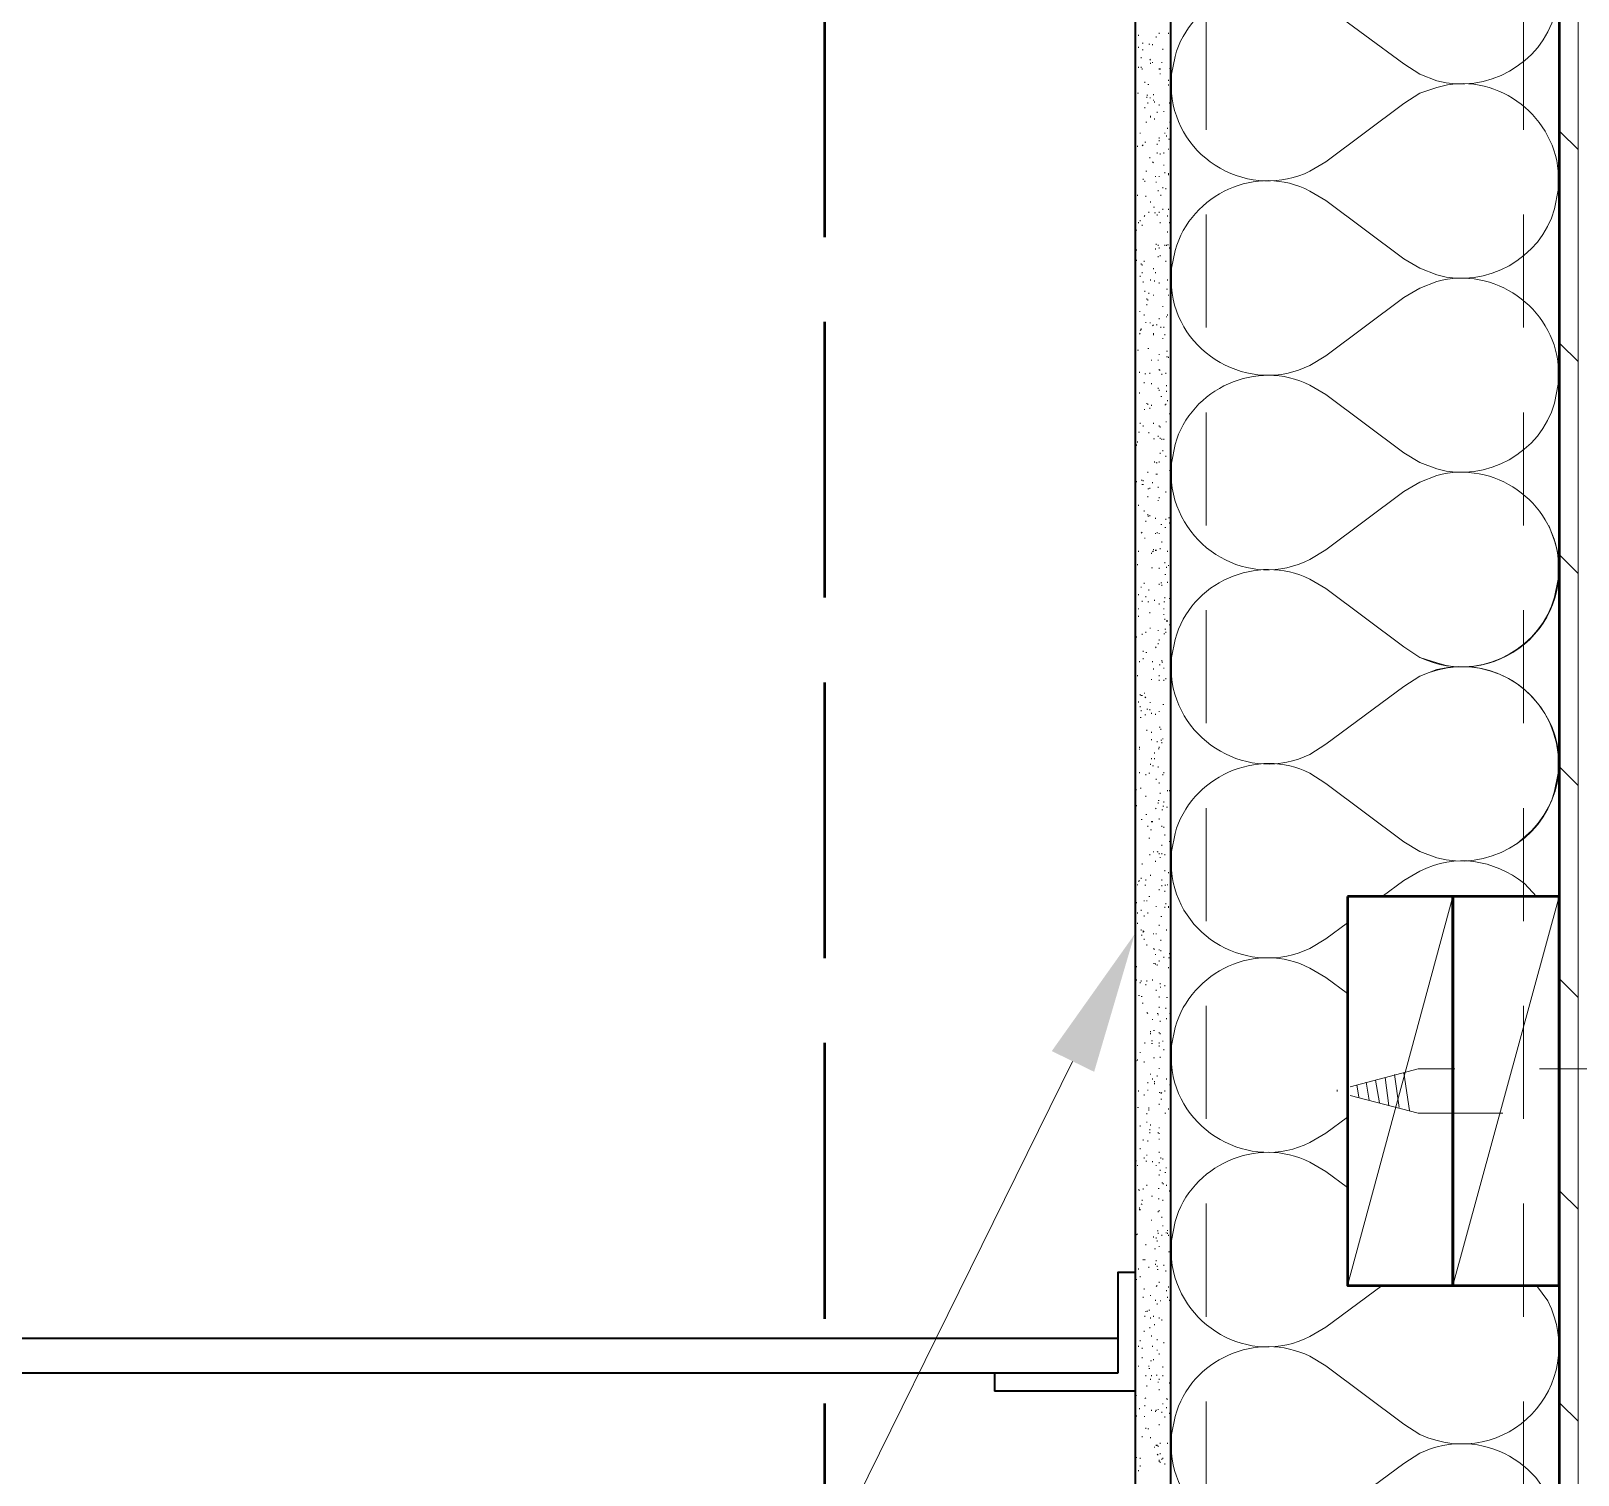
# Model space of a CAD drawing. Header units: inches. Extents: x 5 to 516, y -193 to 129.
# Drawn here: x 76.198 to 78.024, y -180.516 to -178.812 of the extents above; entities that cross this region are included whole.
import ezdxf

# ---------------------------------------------------------------- set-up
doc = ezdxf.new("R2010")
doc.units = ezdxf.units.IN
doc.header["$MEASUREMENT"] = 0
doc.linetypes.add('PDF_IMPORT', pattern=[1, 0.8, -0.2])
doc.layers.add('PDF8_Geometry', color=7, linetype='Continuous')
doc.layers.add('PDF8_Solid Fills', color=7, linetype='Continuous')

msp = doc.modelspace()

# ---------------------------------------------------------------- linework, layer by layer
at = {"layer": 'PDF8_Geometry', "lineweight": 35}
for points in [[(78.0021816, -189.8957837), (78.0021816, -171.2291155), (78.0432928, -171.2291155), (78.0432928, -189.8957837)], [(77.5021816, -189.854672), (77.5021816, -177.2702266), (77.5432927, -177.2702266), (77.5432927, -189.854672)]]:
    msp.add_lwpolyline(points, close=True, dxfattribs=at)
at = {"layer": 'PDF8_Geometry', "lineweight": 15}
for points in [[(78.0032938, -189.8957831), (78.0032938, -171.229115)], [(78.024403, -189.8957831), (78.024403, -171.229115)], [(77.707739, -178.7713379), (77.7266279, -178.7835601), (77.8188501, -178.8513379), (77.837739, -178.8635601), (77.857739, -178.8713379)], [(77.5055167, -178.8180042), (77.5055167, -178.8168932)], [(77.5110723, -178.8268933), (77.5099612, -178.8268933)], [(77.5188501, -178.8280044), (77.517739, -178.8280044)], [(77.5221834, -178.8291155), (77.5221834, -178.8280044)], [(77.5266279, -178.8191153), (77.5266279, -178.8202264)], [(77.5299612, -178.8157821), (77.5299612, -178.814671)], [(77.5410723, -178.814671), (77.5410723, -178.8157821)], [(77.5432945, -178.814671), (77.5432945, -178.81356)], [(77.5055167, -178.8313376), (77.5055167, -178.8324487)], [(77.5088501, -178.844671), (77.5088501, -178.8435599)], [(77.5110723, -178.8346708), (77.5099612, -178.8346708)], [(77.5188501, -178.845782), (77.5199612, -178.8468931)], [(77.5344056, -178.8346708), (77.5344056, -178.8335597)], [(78.0032938, -178.8480047), (78.0021827, -178.8468936)], [(77.5055167, -178.8557822), (77.5055167, -178.8546711)], [(77.5088501, -178.8546711), (77.5088501, -178.8557822)], [(77.5099612, -178.8568933), (77.5099612, -178.8580043)], [(77.5199612, -178.8513374), (77.5199612, -178.8502263)], [(77.5221834, -178.8502263), (77.5221834, -178.8491152)], [(77.5299612, -178.8580043), (77.5299612, -178.8568933)], [(77.5310723, -178.8580043), (77.5310723, -178.8568933)], [(77.5310723, -178.8635596), (77.5310723, -178.8624486)], [(77.5332945, -178.8502263), (77.5332945, -178.8491152)], [(77.5432945, -178.8568933), (77.5421834, -178.8568933)], [(77.5132945, -178.8735598), (77.5132945, -178.8724487)], [(77.517739, -178.8757819), (77.5166279, -178.8757819)], [(77.5410723, -178.8713377), (77.5410723, -178.8702266)], [(77.5410723, -178.876893), (77.5410723, -178.8757819)], [(77.5044056, -178.8857821), (77.5055167, -178.8857821)], [(77.5166279, -178.8880042), (77.5155168, -178.8880042)], [(77.5155168, -178.8913374), (77.5155168, -178.8902264)], [(77.5166279, -178.8968933), (77.5166279, -178.8980044)], [(77.5188501, -178.8913374), (77.5199612, -178.8913374)], [(77.5232945, -178.8868932), (77.5232945, -178.8880042)], [(77.5232945, -178.8946712), (77.5232945, -178.8935596)], [(77.5244056, -178.8968933), (77.5244056, -178.8957823)], [(77.5299612, -178.9002265), (77.5299612, -178.8991155)], [(77.5421834, -178.8980044), (77.5421834, -178.8968933)], [(77.5132945, -178.9035597), (77.5132945, -178.9024486)], [(77.5155168, -178.9202263), (77.5144056, -178.9202263)], [(77.5199612, -178.9146709), (77.5199612, -178.9135599), (77.5199612, -178.9124488)], [(77.5244056, -178.9168931), (77.5244056, -178.915782)], [(77.527739, -178.9091156), (77.527739, -178.9080046)], [(77.5355167, -178.9080046), (77.5355167, -178.9068929)], [(77.5432945, -178.9202263), (77.5421834, -178.9202263)], [(77.5021834, -178.9368934), (77.5021834, -178.9357823)], [(77.507739, -178.9324486), (77.507739, -178.9335596)], [(77.5299612, -178.9391155), (77.5299612, -178.9380045)], [(77.5366279, -178.9335596), (77.5366279, -178.9324486)], [(77.5388501, -178.9368934), (77.5388501, -178.9357823)], [(77.5399612, -178.9280043), (77.5399612, -178.9268932)], [(78.024403, -178.9524494), (78.0032918, -178.9313383)], [(77.5044056, -178.9480041), (77.5044056, -178.9491151)], [(77.5110723, -178.946893), (77.5099612, -178.9480041)], [(77.5132945, -178.9435598), (77.5144056, -178.9435598)], [(77.527739, -178.946893), (77.527739, -178.9457819)], [(77.527739, -178.9557821), (77.527739, -178.9568931)], [(77.5299612, -178.9424487), (77.5299612, -178.9413376)], [(77.5310723, -178.9580042), (77.5310723, -178.9568931)], [(77.5355167, -178.9568931), (77.5355167, -178.9557821)], [(77.5421834, -178.9402266), (77.5410723, -178.9402266)], [(77.5410723, -178.9513378), (77.5410723, -178.9524489)], [(77.5188501, -178.9613374), (77.5188501, -178.9624485)], [(77.5221834, -178.9668933), (77.5232945, -178.9680044)], [(77.5355167, -178.9713376), (77.5355167, -178.9702265)], [(77.5110723, -178.9880041), (77.5110723, -178.9868931)], [(77.5132945, -178.9902263), (77.5132945, -178.9891152)], [(77.5144056, -178.9780045), (77.5155168, -178.9780045)], [(77.5255167, -178.9846709), (77.5255167, -178.9835599)], [(77.5266279, -178.9913379), (77.5266279, -178.9902263)], [(77.5299612, -178.9835599), (77.5299612, -178.9846709)], [(77.5366279, -178.9791156), (77.5366279, -178.9802267)], [(77.5410723, -178.9824488), (77.5410723, -178.9813377), (77.5410723, -178.9802267)], [(77.9966279, -179.0224487), (78.0010723, -179.0002265), (78.0010723, -178.9780043)], [(77.5044056, -179.0068934), (77.5044056, -179.0057823)], [(77.5144056, -179.0080044), (77.5144056, -179.0068934)], [(77.5288501, -179.0002264), (77.5288501, -179.0013375)], [(77.5321834, -179.0057823), (77.5321834, -179.0068934)], [(77.5344056, -178.9968932), (77.5344056, -178.9980043)], [(77.537739, -178.9991154), (77.537739, -178.9980043)], [(77.707739, -179.0013376), (77.7266279, -179.0124487), (77.8188501, -179.0813376), (77.837739, -179.0924487), (77.857739, -179.1002265)], [(77.517739, -179.0257821), (77.517739, -179.0268931)], [(77.5199612, -179.0135598), (77.5199612, -179.0146708)], [(77.5232945, -179.0202267), (77.5244056, -179.0202267)], [(77.5255167, -179.0268931), (77.5244056, -179.0268931)], [(77.527739, -179.0291153), (77.527739, -179.0302263)], [(77.5299612, -179.0257821), (77.5299612, -179.0268931)], [(77.5344056, -179.0235599), (77.5344056, -179.0224489)], [(77.5410723, -179.0235599), (77.5410723, -179.0224489)], [(77.5032945, -179.0480045), (77.5032945, -179.0468935)], [(77.5055167, -179.0380044), (77.5055167, -179.0391154)], [(77.507739, -179.0368933), (77.507739, -179.0357822)], [(77.5099612, -179.0413375), (77.5099612, -179.0424486)], [(77.5132945, -179.0302263), (77.5121834, -179.0313374)], [(77.5310723, -179.0391154), (77.5310723, -179.0380044)], [(77.5399612, -179.0313374), (77.5399612, -179.0302263)], [(77.5421834, -179.0391154), (77.5421834, -179.0380044)], [(77.5266279, -179.0646711), (77.5266279, -179.06356)], [(77.5288501, -179.0657821), (77.5288501, -179.0646711)], [(77.5366279, -179.0657821), (77.5366279, -179.0646711)], [(77.5388501, -179.0657821), (77.5388501, -179.0646711)], [(77.5399612, -179.0502266), (77.5399612, -179.0491156)], [(77.5410723, -179.0646711), (77.5399612, -179.0646711)], [(77.5032945, -179.0713375), (77.5032945, -179.0702264)], [(77.5032945, -179.0824487), (77.5032945, -179.0835598)], [(77.5121834, -179.0846708), (77.5121834, -179.0835598)], [(77.5255167, -179.0702264), (77.5255167, -179.0691153)], [(77.5288501, -179.0791155), (77.5288501, -179.0780044)], [(77.5299612, -179.0680043), (77.5299612, -179.0691153)], [(77.5310723, -179.0780044), (77.5310723, -179.0768934)], [(77.537739, -179.0846708), (77.537739, -179.0835598)], [(77.5421834, -179.0691153), (77.5421834, -179.0680043)], [(77.5488501, -179.0713376), (77.5444056, -179.0924487), (77.5444056, -179.114671)], [(77.507739, -179.1013374), (77.507739, -179.102449)], [(77.5088501, -179.086893), (77.5088501, -179.088004)], [(77.5099612, -179.0891156), (77.5099612, -179.088004)], [(77.5099612, -179.0980042), (77.5099612, -179.0968931)], [(77.5232945, -179.0935599), (77.5232945, -179.0924488)], [(77.5255167, -179.0980042), (77.5255167, -179.0968931)], [(78.0032938, -179.0980047), (78.0021827, -179.0968936)], [(77.5021834, -179.1113375), (77.5021834, -179.1102265)], [(77.5110723, -179.1091154), (77.5110723, -179.1080043)], [(77.5132945, -179.1202266), (77.5132945, -179.1191156)], [(77.517739, -179.1224488), (77.517739, -179.1213377)], [(77.5199612, -179.1057822), (77.5199612, -179.1068933)], [(77.5244056, -179.1080043), (77.5244056, -179.1068933)], [(77.5299612, -179.1102265), (77.5299612, -179.1091154)], [(77.5388501, -179.1168934), (77.5399612, -179.1168934)], [(77.5399612, -179.1068933), (77.5399612, -179.1057822)], [(77.857739, -179.1080051), (77.837739, -179.1157829), (77.8188501, -179.126894)], [(77.5021834, -179.1291152), (77.5021834, -179.1280041)], [(77.5155168, -179.1291152), (77.5155168, -179.1280041)], [(77.5155168, -179.1346711), (77.5155168, -179.1357821)], [(77.5166279, -179.1302268), (77.5166279, -179.1291152)], [(77.5232945, -179.1246709), (77.5232945, -179.1235598)], [(77.5344056, -179.1380043), (77.5344056, -179.1368932)], [(77.5410723, -179.1246709), (77.5410723, -179.1235598)], [(77.707739, -179.2068932), (77.7266279, -179.1957821), (77.8188501, -179.1268932)], [(77.5066278, -179.1435596), (77.507739, -179.1435596)], [(77.5121834, -179.1480044), (77.5121834, -179.1468933)], [(77.5144056, -179.1568929), (77.5144056, -179.1557819)], [(77.5199612, -179.1568929), (77.5188501, -179.1568929)], [(77.5299612, -179.1524487), (77.5299612, -179.1513376)], [(77.5388501, -179.1502265), (77.5388501, -179.1491155)], [(77.5399612, -179.1480044), (77.5399612, -179.1468933)], [(77.5066278, -179.1691152), (77.507739, -179.1702263)], [(77.5088501, -179.1635599), (77.5088501, -179.164671), (77.507739, -179.165782)], [(77.5232945, -179.1591156), (77.5221834, -179.1602267)], [(77.5232945, -179.1713374), (77.5232945, -179.1702263), (77.5232945, -179.1691152)], [(77.527739, -179.1591156), (77.5266279, -179.1591156)], [(77.5321834, -179.1613378), (77.5321834, -179.1624488)], [(77.5344056, -179.1757822), (77.5344056, -179.1746711)], [(77.5355167, -179.1624488), (77.5355167, -179.1613378)], [(77.5366279, -179.1713374), (77.5366279, -179.1702263)], [(77.5055167, -179.1891155), (77.5044056, -179.1891155)], [(77.5166279, -179.1868934), (77.517739, -179.1868934)], [(77.5299612, -179.1946709), (77.5299612, -179.1935598)], [(77.5399612, -179.1902266), (77.5388501, -179.1902266)], [(78.024403, -179.2024495), (78.0032918, -179.1813384)], [(77.5021834, -179.2024489), (77.5021834, -179.2013378)], [(77.5210723, -179.2013378), (77.5210723, -179.2002268)], [(77.5288501, -179.2013378), (77.5288501, -179.2002268)], [(77.5310723, -179.2124485), (77.5299612, -179.2124485), (77.5299612, -179.2113374)], [(77.5388501, -179.196893), (77.5399612, -179.196893)], [(77.5410723, -179.1980041), (77.5410723, -179.196893)], [(77.9966279, -179.2513385), (78.0010723, -179.2291163), (78.0010723, -179.2080052)], [(77.5066278, -179.2157823), (77.5066278, -179.2146712)], [(77.5121834, -179.2280045), (77.5121834, -179.2268929)], [(77.5144056, -179.2168933), (77.5132945, -179.2168933)], [(77.5188501, -179.2168933), (77.5188501, -179.2157823)], [(77.5210723, -179.2280045), (77.5210723, -179.2291156)], [(77.5332945, -179.2180044), (77.5332945, -179.2168933)], [(77.537739, -179.2168933), (77.537739, -179.2157823)], [(77.5388501, -179.2313377), (77.5388501, -179.2302267)], [(77.707739, -179.2302274), (77.7266279, -179.2413385), (77.8188501, -179.3102274), (77.837739, -179.3213385), (77.857739, -179.3291163)], [(77.5066278, -179.2402263), (77.5066278, -179.2391152)], [(77.5288501, -179.2346709), (77.5288501, -179.2335599)], [(77.5299612, -179.2368931), (77.5299612, -179.235782)], [(77.5321834, -179.24356), (77.5332945, -179.24356)], [(77.5388501, -179.2380041), (77.5388501, -179.2368931)], [(77.5399612, -179.2491154), (77.5399612, -179.2480043)], [(77.5132945, -179.2591155), (77.5121834, -179.2591155)], [(77.5155168, -179.2524486), (77.5155168, -179.2513375)], [(77.5166279, -179.2535596), (77.5166279, -179.2524486)], [(77.5188501, -179.2580045), (77.5188501, -179.2568934)], [(77.5210723, -179.2546707), (77.5210723, -179.2535596)], [(77.537739, -179.2524486), (77.537739, -179.2535596), (77.5366279, -179.2535596)], [(77.5421834, -179.2646709), (77.5421834, -179.2635598)], [(77.507739, -179.2757821), (77.507739, -179.274671)], [(77.5110723, -179.2791153), (77.5110723, -179.2780042)], [(77.5232945, -179.2757821), (77.5232945, -179.274671)], [(77.5299612, -179.2791153), (77.5299612, -179.2780042)], [(77.5310723, -179.2791153), (77.5310723, -179.2802263)], [(77.5388501, -179.27356), (77.537739, -179.27356)], [(77.5032945, -179.3002267), (77.5032945, -179.3013377), (77.5021834, -179.3013377)], [(77.5044056, -179.2968935), (77.5044056, -179.2980045)], [(77.5055167, -179.2857822), (77.5066278, -179.2857822)], [(77.517739, -179.2868933), (77.517739, -179.2857822)], [(77.5232945, -179.2935597), (77.5244056, -179.2935597)], [(77.5288501, -179.2913376), (77.5288501, -179.2902265)], [(77.5310723, -179.2935597), (77.5310723, -179.2924486)], [(77.5332945, -179.2946708), (77.5332945, -179.2935597)], [(77.5355167, -179.2946708), (77.5355167, -179.2935597)], [(77.5488501, -179.3002274), (77.5444056, -179.3224496), (77.5444056, -179.3446718)], [(77.5244056, -179.3213375), (77.5244056, -179.3202264)], [(77.5266279, -179.3213375), (77.527739, -179.3224485)], [(77.5299612, -179.3202264), (77.5299612, -179.3213375)], [(77.5310723, -179.3113379), (77.5310723, -179.3102263)], [(77.5344056, -179.3080041), (77.5344056, -179.3068931)], [(77.537739, -179.3146711), (77.537739, -179.31356)], [(77.5432945, -179.3113379), (77.5432945, -179.312449)], [(77.5021834, -179.3346708), (77.5021834, -179.3335598)], [(77.5166279, -179.3324487), (77.5166279, -179.3335598)], [(77.5266279, -179.3357819), (77.5266279, -179.3346708)], [(77.527739, -179.3346708), (77.527739, -179.3357819)], [(77.5432945, -179.3302266), (77.5421834, -179.3313376)], [(77.857739, -179.3368938), (77.837739, -179.3446716), (77.8188501, -179.3557827)], [(77.5032945, -179.344671), (77.5032945, -179.3435599)], [(77.5099612, -179.3424489), (77.5088501, -179.3424489)], [(77.5099612, -179.3480042), (77.5099612, -179.3468931)], [(77.5110723, -179.3424489), (77.5110723, -179.3435599)], [(77.5110723, -179.3480042), (77.5110723, -179.3468931)], [(77.517739, -179.352449), (77.5166279, -179.352449)], [(77.5188501, -179.3513374), (77.5188501, -179.352449)], [(77.5221834, -179.3457821), (77.5221834, -179.344671)], [(77.5288501, -179.3513374), (77.5288501, -179.3502263)], [(77.537739, -179.3568933), (77.537739, -179.3557822)], [(77.707739, -179.435783), (77.7266279, -179.4246718), (77.8188501, -179.3557829)], [(78.0032938, -179.3480048), (78.0021827, -179.3468936)], [(77.5021834, -179.3724488), (77.5021834, -179.3713377)], [(77.5055167, -179.3724488), (77.5055167, -179.3713377)], [(77.5166279, -179.3624486), (77.5166279, -179.3613376)], [(77.5288501, -179.3668934), (77.5288501, -179.3657818)], [(77.5299612, -179.3624486), (77.5299612, -179.3635597)], [(77.5121834, -179.3791152), (77.5121834, -179.3780041)], [(77.5144056, -179.3913375), (77.5144056, -179.3902264)], [(77.5166279, -179.38356), (77.5166279, -179.3824489)], [(77.517739, -179.3846711), (77.5166279, -179.3846711)], [(77.5188501, -179.38356), (77.5188501, -179.3846711)], [(77.5255167, -179.3868932), (77.5255167, -179.3880043)], [(77.5332945, -179.3946712), (77.5321834, -179.3946712)], [(77.537739, -179.3891153), (77.537739, -179.3880043)], [(77.5410723, -179.3868932), (77.5421834, -179.3868932)], [(77.5421834, -179.3935596), (77.5421834, -179.3924485)], [(77.5099612, -179.4035598), (77.5088501, -179.4046708)], [(77.5132945, -179.4102267), (77.5132945, -179.4113378)], [(77.5255167, -179.4046708), (77.5255167, -179.4057819)], [(77.527739, -179.4046708), (77.527739, -179.4035598)], [(77.5299612, -179.4046708), (77.5299612, -179.4057819)], [(77.537739, -179.3980044), (77.5366279, -179.3980044)], [(77.5055167, -179.4268933), (77.5055167, -179.4257822)], [(77.5210723, -179.4291154), (77.5210723, -179.4280043)], [(77.5232945, -179.4257822), (77.5221834, -179.4268933)], [(77.5232945, -179.4246711), (77.5232945, -179.4235601)], [(77.5255167, -179.4257822), (77.5255167, -179.4246711)], [(77.5266279, -179.4257822), (77.5266279, -179.4246711)], [(77.5310723, -179.4235601), (77.5310723, -179.422449)], [(77.5332945, -179.414671), (77.5332945, -179.4157821)], [(77.5399612, -179.4268933), (77.5399612, -179.4257822)], [(78.024403, -179.4524495), (78.0032918, -179.4313384)], [(77.5021834, -179.445782), (77.5021834, -179.4446709)], [(77.5044056, -179.4413377), (77.5044056, -179.4424488)], [(77.5221834, -179.445782), (77.5210723, -179.445782)], [(77.5299612, -179.446893), (77.5299612, -179.445782)], [(77.5366279, -179.4402266), (77.5366279, -179.4391156)], [(77.5388501, -179.4446709), (77.5388501, -179.445782)], [(77.5410723, -179.4424488), (77.5410723, -179.4435598)], [(77.9966279, -179.4802271), (78.0010723, -179.459116), (78.0010723, -179.4368938)], [(77.5088501, -179.4691155), (77.5088501, -179.4680044)], [(77.5121834, -179.4646712), (77.5121834, -179.4635602)], [(77.5299612, -179.4657823), (77.5299612, -179.4646712)], [(77.5321834, -179.4635602), (77.5332945, -179.4635602)], [(77.5332945, -179.4668933), (77.5332945, -179.4657823)], [(77.537739, -179.45356), (77.5366279, -179.45356)], [(77.5399612, -179.4624485), (77.5399612, -179.4635602)], [(77.5432945, -179.4524489), (77.5432945, -179.45356)], [(77.5055167, -179.4768929), (77.5055167, -179.4780046)], [(77.5099612, -179.485782), (77.5099612, -179.484671)], [(77.5144056, -179.4802267), (77.5144056, -179.4791156)], [(77.517739, -179.485782), (77.5166279, -179.485782)], [(77.517739, -179.4724487), (77.517739, -179.4713376)], [(77.5244056, -179.484671), (77.5244056, -179.4835599)], [(77.5355167, -179.485782), (77.5366279, -179.485782)], [(77.5366279, -179.4813378), (77.5366279, -179.4802267)], [(77.5421834, -179.4824488), (77.5421834, -179.4813378)], [(77.5055167, -179.4946711), (77.5055167, -179.4935601)], [(77.5055167, -179.5035597), (77.5055167, -179.5024486)], [(77.5188501, -179.4991154), (77.5188501, -179.4980043)], [(77.5299612, -179.4891152), (77.5299612, -179.4880042)], [(77.5355167, -179.4946711), (77.5355167, -179.4935601)], [(77.5355167, -179.5013375), (77.5355167, -179.5002265)], [(77.5144056, -179.5213378), (77.5144056, -179.5224489)], [(77.5199612, -179.516893), (77.5188501, -179.516893)], [(77.5288501, -179.5202268), (77.5288501, -179.5191157)], [(77.5366279, -179.5068934), (77.5366279, -179.5057823)], [(77.5366279, -179.5180041), (77.537739, -179.5180041)], [(77.537739, -179.5213378), (77.537739, -179.5224489)], [(77.5388501, -179.5080045), (77.5388501, -179.5091155)], [(77.5399612, -179.5080045), (77.5399612, -179.5091155)], [(77.5421834, -179.5135598), (77.5421834, -179.5124487)], [(77.5432945, -179.5180041), (77.5432945, -179.516893)], [(77.5021834, -179.5291153), (77.5021834, -179.5280042)], [(77.5032945, -179.5280042), (77.5032945, -179.5268932)], [(77.5099612, -179.524671), (77.5099612, -179.52356)], [(77.5266279, -179.5391155), (77.5255167, -179.5402265)], [(77.5288501, -179.5357823), (77.5288501, -179.5346712)], [(77.5299612, -179.5313374), (77.5299612, -179.5302264)], [(77.5366279, -179.52356), (77.5355167, -179.52356)], [(77.5021834, -179.555782), (77.5021834, -179.554671)], [(77.5066278, -179.5568931), (77.5066278, -179.555782)], [(77.5110723, -179.5446708), (77.5110723, -179.5435597)], [(77.5110723, -179.5535599), (77.5110723, -179.5524488)], [(77.5155168, -179.5457819), (77.5144056, -179.5457819)], [(77.5221834, -179.5568931), (77.5221834, -179.555782)], [(77.5332945, -179.555782), (77.5332945, -179.554671)], [(77.5344056, -179.5568931), (77.5332945, -179.5568931)], [(77.5432945, -179.5480045), (77.5432945, -179.5468935)], [(77.5044056, -179.5735596), (77.5044056, -179.5724486)], [(77.5210723, -179.5768934), (77.5210723, -179.5780045)], [(77.5232945, -179.5657822), (77.5232945, -179.5646711)], [(77.5299612, -179.5602263), (77.5310723, -179.5602263)], [(77.5299612, -179.5735596), (77.5299612, -179.5724486)], [(77.5355167, -179.5646711), (77.5355167, -179.56356)], [(77.537739, -179.5768934), (77.537739, -179.5757823)], [(77.8377381, -179.5735601), (77.8188492, -179.5857823)], [(77.857739, -179.5657824), (77.837739, -179.5735602), (77.8188501, -179.5857824)], [(77.507739, -179.5957821), (77.507739, -179.594671)], [(77.5088501, -179.5968931), (77.5088501, -179.5957821)], [(77.5099612, -179.5968931), (77.5099612, -179.5957821)], [(77.5132945, -179.59356), (77.5121834, -179.59356)], [(77.5299612, -179.5791155), (77.5299612, -179.5780045)], [(77.5355167, -179.5780045), (77.5355167, -179.5791155)], [(77.5432945, -179.5802266), (77.5432945, -179.5791155)], [(77.5055167, -179.6035601), (77.5055167, -179.6046712)], [(77.507739, -179.6091154), (77.507739, -179.6102265)], [(77.5088501, -179.6146708), (77.5088501, -179.6135597)], [(77.5132945, -179.5980042), (77.5144056, -179.5991153)], [(77.5155168, -179.6124486), (77.5166279, -179.6124486)], [(77.5199612, -179.6046712), (77.5188501, -179.6046712)], [(77.5188501, -179.6124486), (77.5188501, -179.6135597)], [(77.5355167, -179.6068933), (77.5344056, -179.6068933)], [(78.0032938, -179.5980048), (78.0021827, -179.5968937)], [(77.507739, -179.6224488), (77.5088501, -179.6224488)], [(77.5144056, -179.6191156), (77.5132945, -179.6191156)], [(77.5210723, -179.6180045), (77.5210723, -179.6168935)], [(77.5255167, -179.6191156), (77.5255167, -179.6180045)], [(77.5299612, -179.6157818), (77.5299612, -179.6146708)], [(77.5155168, -179.6380043), (77.5155168, -179.6368932)], [(77.5210723, -179.6391154), (77.5210723, -179.6402264)], [(77.5210723, -179.6491155), (77.5210723, -179.6480044)], [(77.527739, -179.6513376), (77.527739, -179.6502266)], [(77.5310723, -179.63356), (77.5299612, -179.63356)], [(77.5321834, -179.6357821), (77.5321834, -179.6368932)], [(77.5321834, -179.6491155), (77.5332945, -179.6491155)], [(77.5344056, -179.6480044), (77.5344056, -179.6468934)], [(77.5066278, -179.6580046), (77.5066278, -179.656893)], [(77.5066278, -179.6602267), (77.5066278, -179.6591157)], [(77.5244056, -179.6635599), (77.5244056, -179.664671)], [(77.5288501, -179.6591157), (77.5299612, -179.6591157)], [(77.5299612, -179.656893), (77.5299612, -179.6580046)], [(77.5332945, -179.6524487), (77.5332945, -179.6513376)], [(77.9966279, -179.7091157), (78.0010723, -179.6880046), (78.0010723, -179.6657824)], [(77.5066278, -179.6868934), (77.5066278, -179.6880045)], [(77.5199612, -179.6780044), (77.5199612, -179.6768933)], [(77.5210723, -179.6713374), (77.5210723, -179.6702263)], [(77.5232945, -179.6791154), (77.5221834, -179.6791154)], [(77.5244056, -179.6713374), (77.5244056, -179.6702263)], [(77.5288501, -179.6813376), (77.5288501, -179.6802265)], [(77.5355167, -179.6880045), (77.5355167, -179.6868934)], [(78.024403, -179.7024495), (78.0032918, -179.6813384)], [(77.5144056, -179.6902267), (77.5144056, -179.6891156)], [(77.517739, -179.6880045), (77.5188501, -179.6880045)], [(77.5266279, -179.695782), (77.5266279, -179.6946709)], [(77.5299612, -179.6991152), (77.5299612, -179.7002268)], [(77.5344056, -179.6902267), (77.5344056, -179.6891156)], [(77.707739, -179.6880046), (77.7266279, -179.7002268), (77.8188501, -179.7691157), (77.837739, -179.7802268), (77.857739, -179.7880046)], [(77.5021834, -179.7068932), (77.5032945, -179.7080043)], [(77.507739, -179.7057821), (77.5088501, -179.7057821)], [(77.5144056, -179.7157823), (77.5144056, -179.7146712)], [(77.5299612, -179.7202266), (77.5288501, -179.7202266)], [(77.5288501, -179.7235598), (77.5288501, -179.7224487)], [(77.5310723, -179.7113375), (77.5310723, -179.7124485)], [(77.5355167, -179.7224487), (77.5355167, -179.7213376)], [(77.5399612, -179.7091153), (77.5399612, -179.7080043)], [(77.5421834, -179.7091153), (77.5421834, -179.7080043)], [(77.5032945, -179.726893), (77.5032945, -179.7257819)], [(77.5144056, -179.7368931), (77.5155168, -179.7368931)], [(77.5255167, -179.7291157), (77.5266279, -179.7302267)], [(77.5299612, -179.741338), (77.5299612, -179.742449)], [(77.5344056, -179.7313378), (77.5332945, -179.7313378)], [(77.5355167, -179.726893), (77.5344056, -179.726893)], [(77.5388501, -179.7280046), (77.5399612, -179.7280046)], [(77.5432945, -179.741338), (77.5432945, -179.7402263)], [(77.5099612, -179.742449), (77.5088501, -179.742449)], [(77.5166279, -179.7513375), (77.5166279, -179.7502265)], [(77.5210723, -179.7546707), (77.5199612, -179.7546707)], [(77.5210723, -179.7446711), (77.5210723, -179.7457822)], [(77.5221834, -179.7457822), (77.5221834, -179.7446711)], [(77.5332945, -179.7502265), (77.5332945, -179.7513375)], [(77.5355167, -179.7524486), (77.5355167, -179.7513375)], [(77.5366279, -179.7613377), (77.5366279, -179.7602266)], [(77.5488501, -179.7591157), (77.5444056, -179.7802268), (77.5444056, -179.8024491)], [(77.9521825, -179.7713379), (77.9699603, -179.7557823)], [(77.5021834, -179.7702268), (77.5021834, -179.7713379)], [(77.517739, -179.7646709), (77.5188501, -179.7646709)], [(77.5332945, -179.77356), (77.5332945, -179.7724489)], [(77.5421834, -179.7691157), (77.5421834, -179.7680041)], [(77.5432945, -179.7635598), (77.5432945, -179.7646709)], [(77.5021834, -179.7913376), (77.5021834, -179.7902265)], [(77.5099612, -179.7946708), (77.5099612, -179.7957819)], [(77.5188501, -179.7846712), (77.5188501, -179.7835601)], [(77.5232945, -179.7813375), (77.5232945, -179.7802264)], [(77.5255167, -179.7924487), (77.5255167, -179.7913376)], [(77.527739, -179.7802264), (77.5288501, -179.7813375)], [(77.5299612, -179.7835601), (77.5299612, -179.7824485)], [(77.5310723, -179.7880044), (77.5310723, -179.7868933)], [(77.5332945, -179.7824485), (77.5332945, -179.7835601)], [(77.5366279, -179.7846712), (77.5366279, -179.7835601)], [(77.5066278, -179.8146711), (77.5055167, -179.8157822)], [(77.5088501, -179.812449), (77.5088501, -179.8113379)], [(77.5144056, -179.8135601), (77.5144056, -179.8146711)], [(77.5199612, -179.8091152), (77.5199612, -179.8080042)], [(77.5332945, -179.8146711), (77.5332945, -179.8135601)], [(77.5366279, -179.8024488), (77.5366279, -179.8035599)], [(77.5410723, -179.805782), (77.5410723, -179.804671)], [(77.5432945, -179.8024488), (77.5432945, -179.8013378)], [(77.7932922, -179.8335598), (77.8188477, -179.8146709)], [(77.8377383, -179.8035598), (77.8188494, -179.8146709)], [(77.5044056, -179.8202265), (77.5044056, -179.8191154)], [(77.5132945, -179.8202265), (77.5144056, -179.8202265)], [(77.5299612, -179.8257823), (77.5299612, -179.8246713)], [(77.5332945, -179.8213375), (77.5332945, -179.8202265)], [(77.537739, -179.8202265), (77.5366279, -179.8202265)], [(77.5366279, -179.8268934), (77.5366279, -179.8280045)], [(77.5399612, -179.8202265), (77.5399612, -179.8191154)], [(77.9755161, -179.8335598), (77.9610716, -179.8180043)], [(77.5032945, -179.8413378), (77.5032945, -179.8402268)], [(77.5088501, -179.8502264), (77.5088501, -179.8491153)], [(77.5121834, -179.8380041), (77.5121834, -179.8391157)], [(77.5155168, -179.8391157), (77.5155168, -179.8380041)], [(77.5188501, -179.8335598), (77.517739, -179.8335598)], [(77.5266279, -179.844671), (77.5266279, -179.8457821)], [(77.5366279, -179.8468932), (77.5366279, -179.8457821)], [(77.537739, -179.8424489), (77.537739, -179.8413378)], [(77.5410723, -179.844671), (77.5410723, -179.8457821), (77.5410723, -179.8468932)], [(77.8766255, -179.8335598), (77.7521811, -180.2924488)], [(78.0021816, -179.8335598), (77.8766261, -180.2924488)], [(78.0032938, -179.8480048), (78.0021827, -179.8468937)], [(77.5044056, -179.8535601), (77.5044056, -179.8524491)], [(77.5044056, -179.8657819), (77.5044056, -179.8646708)], [(77.5121834, -179.8568933), (77.5121834, -179.8557823)], [(77.5166279, -179.8535601), (77.5166279, -179.8524491)], [(77.5299612, -179.8680046), (77.5299612, -179.8668935)], [(77.5332945, -179.8568933), (77.5321834, -179.8568933)], [(77.707739, -179.8946713), (77.7266279, -179.8835602), (77.7521834, -179.8646713)], [(77.5088501, -179.8735599), (77.5088501, -179.8724488)], [(77.5088501, -179.8791152), (77.5099612, -179.8791152)], [(77.5121834, -179.8746709), (77.5110723, -179.8746709), (77.5110723, -179.8735599)], [(77.5110723, -179.8746709), (77.5110723, -179.875782)], [(77.5121834, -179.8846711), (77.5121834, -179.88356)], [(77.5232945, -179.8780041), (77.5232945, -179.8768931)], [(77.5266279, -179.8780041), (77.5266279, -179.8768931)], [(77.5321834, -179.8857822), (77.5321834, -179.8846711)], [(77.5388501, -179.8735599), (77.5388501, -179.8724488)], [(77.5155168, -179.8913375), (77.5155168, -179.8902264)], [(77.5232945, -179.8946713), (77.5244056, -179.8957823)], [(77.5255167, -179.9024487), (77.5255167, -179.9013377)], [(77.5299612, -179.8968934), (77.5299612, -179.8957823)], [(77.5321834, -179.8980045), (77.5321834, -179.8968934)], [(77.5355167, -179.9057819), (77.5355167, -179.9046709)], [(77.5410723, -179.9057819), (77.5421834, -179.9057819)], [(77.5421834, -179.9013377), (77.5421834, -179.9002266)], [(77.5032945, -179.9168932), (77.5032945, -179.9157821)], [(77.5232945, -179.9124489), (77.5244056, -179.9124489)], [(77.5255167, -179.9135599), (77.5255167, -179.9124489)], [(77.527739, -179.9135599), (77.527739, -179.914671)], [(77.5299612, -179.9102268), (77.5299612, -179.9091157)], [(77.5410723, -179.9168932), (77.5410723, -179.9180042)], [(77.7521816, -179.9480041), (77.7266261, -179.9291152), (77.7077372, -179.9180041)], [(77.5032945, -179.9324486), (77.5032945, -179.9313376)], [(77.507739, -179.9346708), (77.507739, -179.9357824)], [(77.5088501, -179.9335597), (77.5088501, -179.9324486)], [(77.5144056, -179.9368935), (77.5144056, -179.9380045)], [(77.5155168, -179.9335597), (77.5155168, -179.9324486)], [(77.5221834, -179.9324486), (77.5221834, -179.9313376)], [(77.5310723, -179.9368935), (77.5310723, -179.9357824)], [(77.5321834, -179.9402267), (77.5310723, -179.9402267)], [(77.5366279, -179.9391156), (77.5366279, -179.9380045)], [(78.024403, -179.9524495), (78.0032918, -179.9313384)], [(77.5055167, -179.9502268), (77.5066278, -179.9502268)], [(77.5088501, -179.9513379), (77.5099612, -179.9513379)], [(77.5099612, -179.9591154), (77.5110723, -179.9591154)], [(77.5266279, -179.9446709), (77.5266279, -179.9435599)], [(77.5299612, -179.952449), (77.5299612, -179.9513379)], [(77.5399612, -179.952449), (77.5388501, -179.952449)], [(77.5155168, -179.9702266), (77.5166279, -179.9713377)], [(77.5221834, -179.9780046), (77.5221834, -179.9791157)], [(77.5288501, -179.9713377), (77.527739, -179.9713377)], [(77.5288501, -179.9735598), (77.5288501, -179.9724487)], [(77.5299612, -179.9646712), (77.5299612, -179.9635602)], [(77.537739, -179.9657823), (77.537739, -179.9646712)], [(77.5388501, -179.9780046), (77.5388501, -179.976893)], [(77.5421834, -179.9713377), (77.5432945, -179.9713377)], [(77.5199612, -179.992449), (77.5199612, -179.9935601)], [(77.5199612, -179.9957822), (77.5199612, -179.9946712)], [(77.5244056, -179.991338), (77.5232945, -179.991338)], [(77.5299612, -179.9935601), (77.5299612, -179.9946712)], [(77.5310723, -179.9813378), (77.5310723, -179.9802267)], [(77.5310723, -179.9957822), (77.5310723, -179.9946712)], [(77.5488483, -179.9880041), (77.5444038, -180.0091152), (77.5444038, -180.0313375)], [(77.5132945, -180.0068935), (77.5132945, -180.0057824)], [(77.5210723, -180.0035597), (77.5221834, -180.0035597)], [(77.5210723, -180.0068935), (77.5221834, -180.0068935)], [(77.5299612, -180.0068935), (77.5299612, -180.0057824)], [(77.5299612, -180.0102267), (77.5299612, -180.0091156)], [(77.5344056, -180.0046708), (77.5344056, -180.0035597)], [(77.5355167, -180.0146709), (77.5355167, -180.0135598)], [(77.4277368, -180.0280043), (76.6777367, -181.5491155), (76.2166255, -181.5491155)], [(77.5032945, -180.0268932), (77.5021834, -180.0280043)], [(77.5044056, -180.0257821), (77.5044056, -180.0268932)], [(77.507739, -180.0180041), (77.507739, -180.016893)], [(77.5121834, -180.0291153), (77.5121834, -180.0280043)], [(77.5244056, -180.02356), (77.5232945, -180.02356)], [(77.5310723, -180.02356), (77.5310723, -180.0224489)], [(77.5166279, -180.0524488), (77.5166279, -180.0535599)], [(77.5199612, -180.0435598), (77.5199612, -180.0424487)], [(77.5221834, -180.0480046), (77.5221834, -180.0491157)], [(77.5244056, -180.0524488), (77.5244056, -180.0513378)], [(77.527739, -180.0457819), (77.527739, -180.0446708)], [(77.5299612, -180.0357823), (77.5299612, -180.0368934)], [(77.5388501, -180.0480046), (77.5388501, -180.0491157)], [(77.7744029, -180.0524489), (77.7777363, -180.07356)], [(77.7855159, -180.0502267), (77.7899603, -180.0768934)], [(77.7966243, -180.0468935), (77.8010687, -180.0802269)], [(77.8077372, -180.0435603), (77.8132927, -180.0824492)], [(77.8188501, -180.0413382), (77.8255168, -180.0857826)], [(77.5055167, -180.0635601), (77.5055167, -180.062449)], [(77.5121834, -180.0680043), (77.5121834, -180.0668933)], [(77.5166279, -180.062449), (77.5166279, -180.0613379)], [(77.5244056, -180.054671), (77.5244056, -180.0535599)], [(77.5310723, -180.0646711), (77.5299612, -180.0646711)], [(77.5332945, -180.0646711), (77.5321834, -180.0657822)], [(77.5366279, -180.0635601), (77.5366279, -180.062449)], [(77.5432945, -180.0557821), (77.5421834, -180.0557821)], [(77.7521816, -180.0580053), (77.7532927, -180.0668942)], [(77.7632945, -180.0557821), (77.7655168, -180.0702265)], [(77.5044056, -180.0824488), (77.5055167, -180.0824488)], [(77.5155168, -180.0902268), (77.5155168, -180.0891157)], [(77.517739, -180.0835598), (77.517739, -180.0824488)], [(77.517739, -180.0846709), (77.517739, -180.085782)], [(77.5299612, -180.0780045), (77.5299612, -180.0791156)], [(77.5332945, -180.0724486), (77.5321834, -180.0724486)], [(77.5366279, -180.0891157), (77.537739, -180.0891157)], [(77.5410723, -180.0846709), (77.5410723, -180.0835598)], [(77.5021834, -180.0991153), (77.5021834, -180.0980043)], [(77.507739, -180.1046712), (77.507739, -180.1035601)], [(77.5155168, -180.0991153), (77.5155168, -180.1002264)], [(77.5199612, -180.1035601), (77.5199612, -180.1024491)], [(77.5299612, -180.1068934), (77.5299612, -180.1057823)], [(77.5432945, -180.0946711), (77.5432945, -180.09356)], [(77.7077372, -180.1235597), (77.7266261, -180.1124486), (77.7521816, -180.0935597)], [(78.0032938, -180.0980048), (78.0021827, -180.0968937)], [(77.5110723, -180.1213378), (77.5110723, -180.1202267)], [(77.5166279, -180.1224488), (77.5166279, -180.1213378)], [(77.5188501, -180.1091155), (77.5188501, -180.1080044)], [(77.5188501, -180.1113376), (77.5188501, -180.1124487)], [(77.5288501, -180.1113376), (77.5288501, -180.1124487)], [(77.5299612, -180.1135597), (77.5299612, -180.1124487)], [(77.5299612, -180.1202267), (77.5299612, -180.1191156)], [(77.5021834, -180.1435597), (77.5021834, -180.1446713), (77.5032945, -180.1457824)], [(77.507739, -180.1313379), (77.507739, -180.1302269)], [(77.5121834, -180.1424486), (77.5121834, -180.1413375)], [(77.5155168, -180.1391154), (77.5155168, -180.1380043)], [(77.5299612, -180.1357822), (77.5299612, -180.1346711)], [(77.5321834, -180.1424486), (77.5321834, -180.1413375)], [(77.5344056, -180.1424486), (77.5344056, -180.1435597)], [(77.5044056, -180.1513377), (77.5044056, -180.1502266)], [(77.5155168, -180.1457824), (77.5144056, -180.1457824)], [(77.5221834, -180.1457824), (77.5221834, -180.1468934)], [(77.5266279, -180.1502266), (77.5266279, -180.1513377)], [(77.5299612, -180.1480045), (77.5299612, -180.1468934)], [(77.5299612, -180.1624489), (77.5299612, -180.1613378)], [(77.5310723, -180.156893), (77.5310723, -180.1557819)], [(77.537739, -180.1591157), (77.5366279, -180.1591157)], [(77.537739, -180.1535598), (77.5388501, -180.1535598)], [(77.7521816, -180.1768939), (77.7266261, -180.158005), (77.7077372, -180.1468939)], [(77.5055167, -180.1791155), (77.5066278, -180.1802265)], [(77.5110723, -180.1791155), (77.5110723, -180.1780044)], [(77.5155168, -180.1746712), (77.5155168, -180.1735601)], [(77.5299612, -180.1780044), (77.5288501, -180.1780044)], [(77.5344056, -180.1713374), (77.5332945, -180.1713374)], [(77.5344056, -180.1724491), (77.5355167, -180.1724491)], [(77.5388501, -180.1746712), (77.5388501, -180.1735601)], [(77.5421834, -180.1802265), (77.5421834, -180.1813376)], [(77.5432945, -180.1657821), (77.5432945, -180.164671)], [(77.5088501, -180.195782), (77.5099612, -180.1968931)], [(77.5099612, -180.1924488), (77.5099612, -180.1913377)], [(77.5221834, -180.1868935), (77.5210723, -180.1868935)], [(77.5299612, -180.1902267), (77.5288501, -180.1902267)], [(77.5344056, -180.1924488), (77.5344056, -180.1913377)], [(77.5432945, -180.1824487), (77.5432945, -180.1813376)], [(78.024403, -180.2024495), (78.0032918, -180.1813384)], [(77.5066278, -180.2013379), (77.5066278, -180.2002268)], [(77.507739, -180.20356), (77.507739, -180.202449)], [(77.5210723, -180.2157823), (77.5210723, -180.2146713)], [(77.5288501, -180.2057822), (77.5288501, -180.2046711)], [(77.5299612, -180.2046711), (77.5299612, -180.20356)], [(77.5332945, -180.2113375), (77.5332945, -180.2124486)], [(77.5432945, -180.2168934), (77.5432945, -180.2180045)], [(77.5488483, -180.2168939), (77.5444038, -180.2391161), (77.5444038, -180.2613383)], [(77.5044056, -180.2313378), (77.5032945, -180.2324489)], [(77.5232945, -180.2357821), (77.5232945, -180.234671)], [(77.5288501, -180.2280046), (77.527739, -180.2280046)], [(77.5288501, -180.2313378), (77.5288501, -180.2302268)], [(77.5332945, -180.23356), (77.5332945, -180.2324489)], [(77.5344056, -180.2213377), (77.5344056, -180.2224487)], [(77.5388501, -180.2302268), (77.537739, -180.2302268)], [(77.5399612, -180.2280046), (77.5399612, -180.226893)], [(77.5399612, -180.2313378), (77.5399612, -180.2302268)], [(77.5410723, -180.23356), (77.5410723, -180.2324489)], [(77.5144056, -180.2446712), (77.5144056, -180.2435601)], [(77.5244056, -180.2491155), (77.5255167, -180.2491155)], [(77.5266279, -180.2368932), (77.5266279, -180.2357821)], [(77.527739, -180.2391153), (77.527739, -180.2402264)], [(77.5299612, -180.2468933), (77.5299612, -180.2457823)], [(77.5421834, -180.2524486), (77.5410723, -180.2524486)], [(77.5110723, -180.2624488), (77.5110723, -180.2613377)], [(77.5132945, -180.2624488), (77.5132945, -180.2613377)], [(77.517739, -180.2713379), (77.517739, -180.2702268)], [(77.5255167, -180.2668931), (77.5255167, -180.2680041)], [(77.5266279, -180.2635599), (77.5266279, -180.2624488)], [(77.527739, -180.2702268), (77.527739, -180.2691158)], [(77.5355167, -180.2691158), (77.5355167, -180.2680041)], [(77.5032945, -180.2846713), (77.5032945, -180.2857823)], [(77.507739, -180.2813375), (77.507739, -180.2824486)], [(77.5288501, -180.27356), (77.527739, -180.27356)], [(77.5299612, -180.2891155), (77.5299612, -180.2880045)], [(77.537739, -180.2757822), (77.537739, -180.2746711)], [(77.5432945, -180.2891155), (77.5432945, -180.2902266)], [(77.5110723, -180.3068931), (77.5110723, -180.3057821)], [(77.5121834, -180.2957819), (77.5121834, -180.2968936)], [(77.5199612, -180.304671), (77.5199612, -180.3035599)], [(77.527739, -180.2924487), (77.5266279, -180.2935598)], [(77.5388501, -180.2991157), (77.5388501, -180.2980046)], [(77.5399612, -180.3057821), (77.5399612, -180.3068931)], [(77.5410723, -180.2946708), (77.5410723, -180.2935598)], [(77.7077372, -180.3524495), (77.7266261, -180.3413384), (77.7932927, -180.2924495)], [(77.9888501, -180.3102272), (77.9755168, -180.2924494)], [(77.5144056, -180.3235597), (77.5144056, -180.3224486)], [(77.5166279, -180.3224486), (77.5155168, -180.3224486)], [(77.517739, -180.3213376), (77.5188501, -180.3213376)], [(77.5255167, -180.3091153), (77.5255167, -180.3102263)], [(77.527739, -180.3146712), (77.527739, -180.3135601)], [(77.5321834, -180.3102263), (77.5310723, -180.3102263)], [(77.5421834, -180.3102263), (77.5421834, -180.3091153)], [(77.5132945, -180.3291156), (77.5132945, -180.3280045)], [(77.5188501, -180.3424489), (77.5188501, -180.3413379)], [(77.5199612, -180.3313377), (77.5199612, -180.3302266)], [(77.5232945, -180.3291156), (77.5232945, -180.3280045)], [(77.5244056, -180.3391157), (77.5244056, -180.3380041)], [(77.5299612, -180.3302266), (77.5299612, -180.3313377)], [(77.5332945, -180.3324488), (77.5332945, -180.3335599)], [(77.507739, -180.3580044), (77.507739, -180.3568934)], [(77.5121834, -180.3457821), (77.5121834, -180.3468932)], [(77.5210723, -180.3524491), (77.5210723, -180.3513375)], [(77.527739, -180.3568934), (77.527739, -180.3557823)], [(77.5355167, -180.3602266), (77.5355167, -180.3591155)], [(78.0032938, -180.3480048), (78.0021827, -180.3468937)], [(77.5055167, -180.3635598), (77.5055167, -180.3646708)], [(77.5099612, -180.3668935), (77.5099612, -180.3657819)], [(77.5099612, -180.3780042), (77.5099612, -180.3768931)], [(77.5221834, -180.3646708), (77.5221834, -180.3635598)], [(77.5232945, -180.3802269), (77.5232945, -180.3791153)], [(77.527739, -180.3680046), (77.527739, -180.3691157)], [(77.5299612, -180.3724489), (77.5299612, -180.3735599)], [(77.707739, -180.3757828), (77.7266279, -180.3868939), (77.8188501, -180.4557828), (77.837739, -180.468005)], [(77.5055167, -180.3880044), (77.5055167, -180.3868933)], [(77.5144056, -180.3991156), (77.5144056, -180.3980045)], [(77.517739, -180.3880044), (77.517739, -180.3868933)], [(77.517739, -180.3902265), (77.5188501, -180.3902265)], [(77.5210723, -180.3813379), (77.5199612, -180.3813379)], [(77.5210723, -180.3991156), (77.5210723, -180.3980045)], [(77.527739, -180.3980045), (77.5266279, -180.3980045)], [(77.5344056, -180.3880044), (77.5344056, -180.3891154)], [(77.5344056, -180.3991156), (77.5344056, -180.3980045)], [(77.5155168, -180.4113379), (77.5155168, -180.4102268)], [(77.5199612, -180.4035598), (77.5199612, -180.4024488)], [(77.5288501, -180.405782), (77.5288501, -180.406893)], [(77.5299612, -180.4035598), (77.5299612, -180.4024488)], [(77.5299612, -180.4146711), (77.5299612, -180.4157821)], [(77.5421834, -180.4080047), (77.5421834, -180.406893)], [(77.5021834, -180.4213375), (77.5032945, -180.4224491)], [(77.5144056, -180.4246712), (77.5132945, -180.4257823)], [(77.5132945, -180.4346708), (77.5132945, -180.4335597)], [(77.5344056, -180.4324487), (77.5344056, -180.4313376)], [(77.5388501, -180.4257823), (77.5399612, -180.4268934)], [(77.5388501, -180.4368935), (77.5388501, -180.4357825)], [(78.024403, -180.4524496), (78.0032918, -180.4313385)], [(77.5032945, -180.4468931), (77.5032945, -180.445782)], [(77.5066278, -180.4380046), (77.5066278, -180.4368935)], [(77.5121834, -180.4468931), (77.5132945, -180.4468931)], [(77.5210723, -180.4402267), (77.5210723, -180.4391156)], [(77.5255167, -180.4402267), (77.5255167, -180.4413378)], [(77.5266279, -180.4402267), (77.5266279, -180.4391156)], [(77.5288501, -180.4391156), (77.5288501, -180.4380046)], [(77.5332945, -180.4424488), (77.5332945, -180.4413378)], [(77.5366279, -180.4480042), (77.5366279, -180.4468931)], [(77.5421834, -180.4435599), (77.5421834, -180.4424488)], [(77.5099612, -180.4702266), (77.5099612, -180.4713377)], [(77.5144056, -180.4602265), (77.5144056, -180.4613375)], [(77.5166279, -180.4613375), (77.517739, -180.4613375)], [(77.5199612, -180.4713377), (77.5199612, -180.4724488)], [(77.5299612, -180.4568933), (77.5299612, -180.4557822)], [(77.5244056, -180.48356), (77.5244056, -180.4824489)], [(77.5266279, -180.4813378), (77.5266279, -180.4802268)], [(77.527739, -180.4813378), (77.527739, -180.4802268)], [(77.5288501, -180.4824489), (77.5288501, -180.4813378)], [(77.5310723, -180.4780046), (77.5310723, -180.4791157)], [(77.5310723, -180.491338), (77.5310723, -180.4902264)], [(77.5399612, -180.4791157), (77.5399612, -180.4780046)], [(77.5032945, -180.4957823), (77.5032945, -180.4946712)], [(77.507739, -180.4957823), (77.507739, -180.4968933)], [(77.507739, -180.5057824), (77.507739, -180.5046708)], [(77.527739, -180.491338), (77.5288501, -180.4924491)], [(77.5299612, -180.5002265), (77.5299612, -180.4991155), (77.5299612, -180.4980044)], [(77.5310723, -180.5002265), (77.5310723, -180.5013376)], [(77.5332945, -180.4968933), (77.5332945, -180.4980044)], [(77.5344056, -180.4968933), (77.5344056, -180.4957823)], [(77.5366279, -180.5024487), (77.5366279, -180.5035597)], [(77.5055167, -180.5113378), (77.5055167, -180.5102267)]]:
    msp.add_lwpolyline(points, dxfattribs=at)
at = {"layer": 'PDF8_Geometry', "linetype": 'PDF_IMPORT', "lineweight": 15, "ltscale": 0.166667}
for points in [[(77.5855149, -189.8957831), (77.5855149, -177.3124488)], [(77.9599589, -189.8957831), (77.9599589, -177.3124488)]]:
    msp.add_lwpolyline(points, dxfattribs=at)
at = {"layer": 'PDF8_Geometry', "linetype": 'PDF_IMPORT', "lineweight": 50, "ltscale": 0.406667}
msp.add_lwpolyline([(82.1155152, -179.1535603), (82.1155152, -180.7568939), (77.1355133, -180.7568941), (77.135514, -177.4557821), (79.2344022, -177.4557825), (79.2344047, -179.1535598), (82.1155162, -179.1535603)], dxfattribs=at)
at = {"layer": 'PDF8_Geometry', "lineweight": 15}
for points in [[(77.5488501, -178.842449), (77.5444056, -178.8635601), (77.5444056, -178.8857824, 0.521617553), (77.707739, -178.9780046), (77.7266279, -178.9668935), (77.8188501, -178.8980043), (77.837739, -178.885782), (77.857739, -178.8791154)], [(77.9899612, -179.3957827), (77.997739, -179.4168938, -0.6455911), (77.837739, -179.5513382), (77.8188501, -179.539116), (77.7266279, -179.4702271), (77.707739, -179.459116), (77.7266279, -179.4702271), (77.8188501, -179.539116), (77.837739, -179.5513382), (77.857739, -179.5580049)], [(77.5488501, -180.4468939), (77.5444056, -180.468005), (77.5444056, -180.4902272, 0.521626481), (77.707739, -180.5824494), (77.7266279, -180.5702272), (77.8188472, -180.5024491), (77.8377361, -180.4902268)]]:
    msp.add_lwpolyline(points, format="xyb", dxfattribs=at)
for points in [[(77.5444056, -179.5735605), (77.5444056, -179.5513382), (77.5488501, -179.5302271), (77.5444056, -179.5513382)], [(77.8188501, -179.5857827), (77.7266279, -179.6535605), (77.707739, -179.6657827), (77.7266279, -179.6535605)], [(77.739961, -180.0635596), (77.739961, -180.0613374)], [(77.5066278, -180.20356), (77.5066278, -180.202449)], [(77.5055167, -180.272449), (77.5055167, -180.27356)]]:
    msp.add_lwpolyline(points, close=True, dxfattribs=at)
at = {"layer": 'PDF8_Geometry', "lineweight": 50}
for points in [[(77.7521816, -179.8335598), (77.7521816, -180.2924488), (77.8766261, -180.2924488), (77.8766261, -179.8335598)], [(77.8766255, -179.8335598), (77.8766255, -180.2924488), (78.0021811, -180.2924488), (78.0021811, -179.8335598)]]:
    msp.add_lwpolyline(points, close=True, dxfattribs=at)
at = {"layer": 'PDF8_Geometry', "linetype": 'PDF_IMPORT', "lineweight": 15, "ltscale": 0.083333}
for points in [[(78.6788491, -180.0368939), (77.835516, -180.0368939), (77.755516, -180.058005)], [(77.7555137, -180.0680049), (77.8355137, -180.089116), (78.6788489, -180.0891152)]]:
    msp.add_lwpolyline(points, dxfattribs=at)
at = {"layer": 'PDF8_Geometry', "lineweight": 35}
for points in [[(77.5021816, -180.2768932), (77.4810705, -180.2768932), (77.4810705, -180.3957821)], [(77.4810725, -180.3546712), (71.9077389, -180.3546712)], [(77.3432913, -180.3957829), (71.9077355, -180.3957829)], [(77.4810725, -180.3957829), (77.3355169, -180.3957829), (77.3355169, -180.4168941)], [(77.5021816, -180.4168932), (77.3355149, -180.4168932)]]:
    msp.add_lwpolyline(points, dxfattribs=at)
at = {"layer": 'PDF8_Geometry', "lineweight": 15}
for points in [[(77.707739, -178.7713379), (77.6465723, -178.739912), (77.566276, -178.7762083), (77.5488501, -178.842449)], [(77.857739, -178.8713379), (77.9155538, -178.8870787), (77.9819057, -178.851375), (77.9966279, -178.792449)], [(78.0010723, -178.9780043), (77.9948316, -178.9091709), (77.924702, -178.8586895), (77.857739, -178.8791154)], [(77.707739, -179.0013376), (77.6455908, -178.9683561), (77.5676279, -179.004708), (77.5488501, -179.0713376)], [(77.857739, -179.1002265), (77.915776, -179.1165969), (77.9807205, -179.0808006), (77.9966279, -179.0224487)], [(78.0010723, -179.2080052), (77.9953501, -179.1380792), (77.9251649, -179.0895051), (77.857739, -179.1080051)], [(77.5444056, -179.114671), (77.5507575, -179.1930969), (77.6373501, -179.2424487), (77.707739, -179.2068932)], [(77.707739, -179.2302274), (77.6455168, -179.1987089), (77.5674612, -179.2339311), (77.5488501, -179.3002274)], [(77.857739, -179.3291163), (77.915776, -179.3454866), (77.9807205, -179.3096903), (77.9966279, -179.2513385)], [(78.0010723, -179.4368938), (77.9953501, -179.3669679), (77.9251649, -179.3183938), (77.857739, -179.3368938)], [(77.5444056, -179.3446718), (77.552776, -179.4228941), (77.6363316, -179.4725422), (77.707739, -179.435783)], [(77.707739, -179.459116), (77.6455538, -179.4283938), (77.5669797, -179.4625975), (77.5488501, -179.5302271)], [(77.707739, -179.459116), (77.6455538, -179.4283938), (77.5669797, -179.4625975), (77.5488501, -179.5302271)], [(77.857739, -179.5580049), (77.9150168, -179.5765975), (77.981702, -179.5378382), (77.9966279, -179.4802271)], [(77.9699603, -179.7557823), (78.056127, -179.6613934), (77.9549418, -179.5216341), (77.8377381, -179.5735601)], [(78.0010723, -179.6657824), (77.9935353, -179.5945602), (77.9269427, -179.5489305), (77.857739, -179.5657824)], [(77.5444056, -179.5735605), (77.5519612, -179.6518753), (77.636776, -179.7005975), (77.707739, -179.6657827)], [(77.5444056, -179.5735605), (77.5519612, -179.6518753), (77.636776, -179.7005975), (77.707739, -179.6657827)], [(77.707739, -179.6880046), (77.6465723, -179.6565787), (77.566276, -179.692875), (77.5488501, -179.7591157)], [(77.857739, -179.7880046), (77.9155538, -179.8037454), (77.9819057, -179.7680417), (77.9966279, -179.7091157)], [(77.9610716, -179.8180043), (77.9241457, -179.7899117), (77.8800901, -179.7821154), (77.8377383, -179.8035598)], [(77.5444056, -179.8024491), (77.5513871, -179.8820231), (77.6366834, -179.928875), (77.707739, -179.8946713)], [(77.7077372, -179.9180041), (77.645589, -179.8850226), (77.567626, -179.9213745), (77.5488483, -179.9880041)], [(77.5444038, -180.0313375), (77.5507557, -180.1097634), (77.6373483, -180.1591153), (77.7077372, -180.1235597)], [(77.7077372, -180.1468939), (77.6455149, -180.1153754), (77.5674594, -180.1505976), (77.5488483, -180.2168939)], [(77.5444038, -180.2613383), (77.5527742, -180.3395606), (77.6363298, -180.3892087), (77.7077372, -180.3524495)], [(77.837739, -180.468005), (77.9394242, -180.5137828), (78.0378131, -180.4108939), (77.9888501, -180.3102272)], [(77.707739, -180.3757828), (77.6455538, -180.3450605), (77.5669797, -180.3792642), (77.5488501, -180.4468939)], [(78.0010694, -180.5824491), (77.994088, -180.502875), (77.9087917, -180.4560231), (77.8377361, -180.4902268)]]:
    msp.add_open_spline(points, degree=3, dxfattribs=at)
at = {"layer": 'PDF8_Solid Fills', "lineweight": 50, "transparency": 33554559}
msp.add_solid([(77.4032911, -180.0157825), (77.5010689, -179.8780048), (77.4532911, -180.040227)], dxfattribs=at)

doc.saveas('drawing.dxf')
